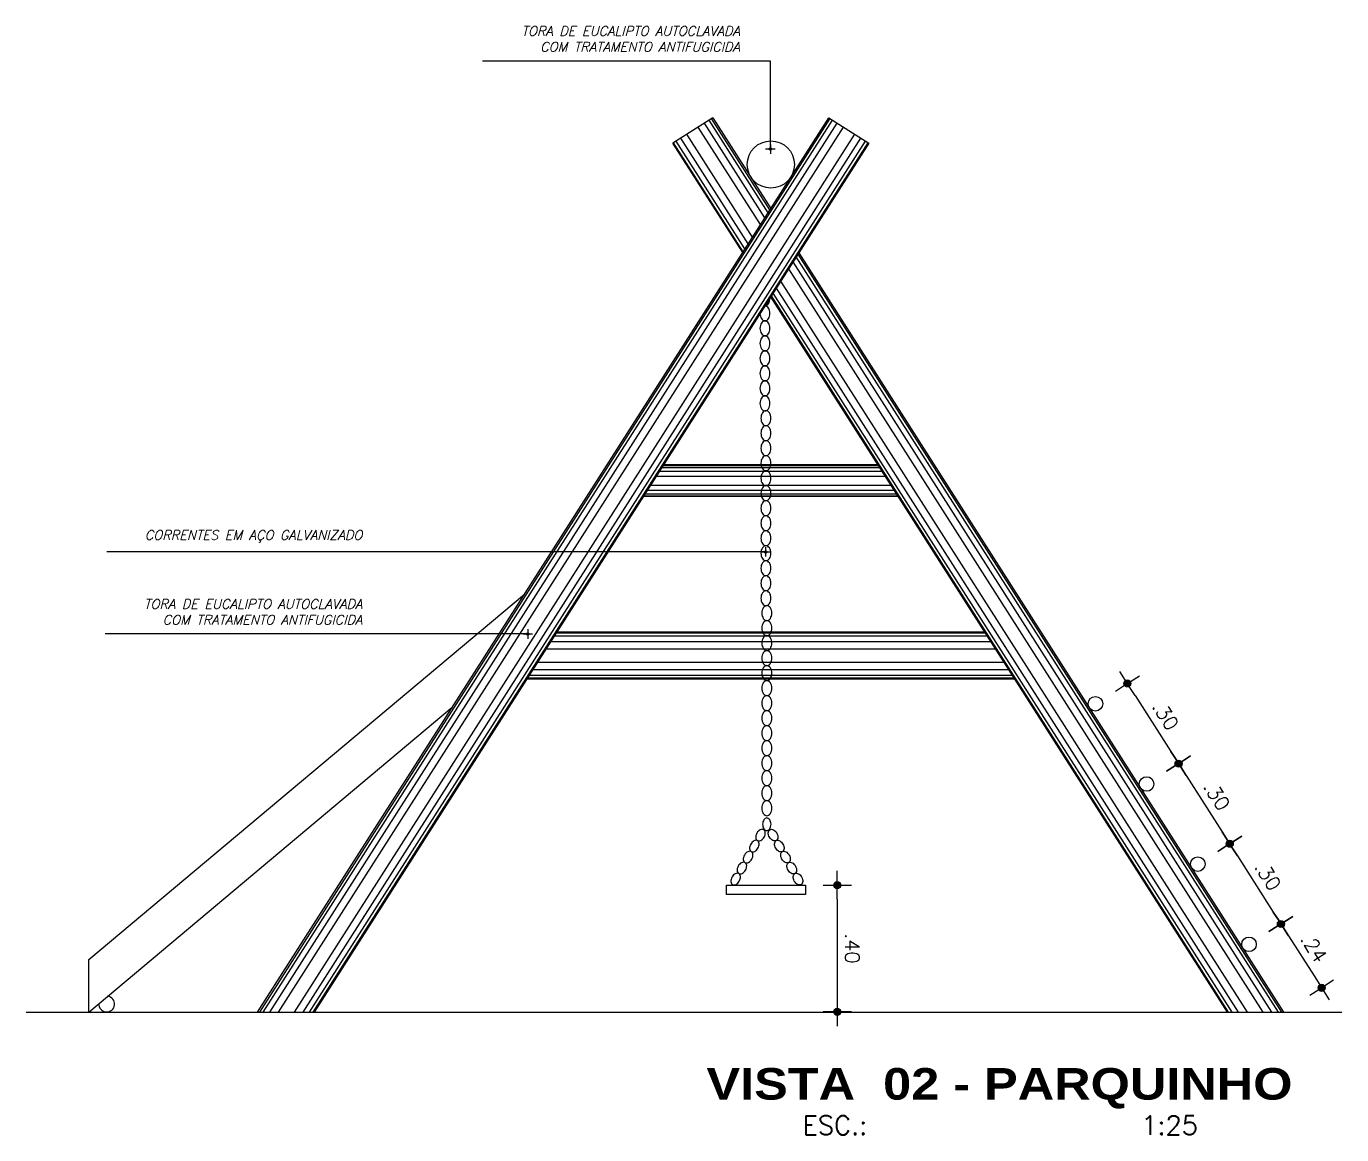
# Model space of a CAD drawing. Header units: millimetres. Extents: x 490 to 675, y -160 to -87.
# Drawn here: x 598.66 to 602.828, y -149.684 to -146.171 of the extents above; entities that cross this region are included whole.
import ezdxf
from ezdxf.enums import TextEntityAlignment as Align

# ---------------------------------------------------------------- set-up
doc = ezdxf.new("R2010")
doc.units = ezdxf.units.MM
doc.header["$LTSCALE"] = 2.5
for name, color, linetype in [('ARQ_COTAS', 1, 'Continuous'), ('ARQ_ESTRUTURA', 6, 'Continuous'), ('ARQ_HAT', 8, 'Continuous'), ('ARQ_VISTA00', 8, 'Continuous'), ('ARQ_VISTA01', 7, 'Continuous'), ('ARQ_VISTA02', 2, 'Continuous'), ('COTAS', 1, 'Continuous'), ('TITULO', 2, 'Continuous'), ('UR_VISTA2', 2, 'Continuous')]:
    doc.layers.add(name, color=color, linetype=linetype)
doc.styles.add('COTA200', font='ROMANS.SHX')
doc.styles.add('COTA25', font='romans.shx')
doc.styles.add('ROMANS', font='romans', dxfattribs={"oblique": 15})
doc.styles.add('TIT200', font='')
doc.styles.get('TIT200').set_extended_font_data('Arial Black')
doc.dimstyles.new('CHAMADA 20 AGORA', dxfattribs={"dimtxt": 0.03, "dimasz": 0.015, "dimexe": 0.18, "dimexo": 0.06, "dimgap": 0.03, "dimtad": 1, "dimrnd": 0.01, "dimzin": 4, "dimdsep": 46, "dimtxsty": 'ROMANS', "dimblk": 'DOT', "dimcen": 0.09, "dimse1": 1, "dimse2": 1, "dimclrd": 7, "dimclre": 8, "dimclrt": 2, "dimadec": 0, "dimazin": 0, "dimtfac": 1.666667, "dimtix": 1, "dimtmove": 0, "dimatfit": 3, "dimldrblk": 'DOT', "dimfxl": 1, "dimtvp": 1.333333, "dimtolj": 1, "dimtzin": 0, "dimarcsym": 0})
doc.dimstyles.new('COTA25$0', dxfattribs={"dimtxt": 0.045, "dimasz": 0.045, "dimexe": 0.05, "dimexo": 0.95, "dimgap": 0.025, "dimtad": 1, "dimzin": 4, "dimdsep": 46, "dimtxsty": 'COTA25', "dimblk": 'bola', "dimcen": -0.1, "dimdle": 0.05, "dimse1": 1, "dimse2": 1, "dimclrd": 256, "dimclre": 3, "dimclrt": 2, "dimadec": 0, "dimazin": 0, "dimtfac": 1, "dimtix": 1, "dimtmove": 2, "dimatfit": 3, "dimldrblk": 'USERTICK', "dimfxl": 1, "dimtvp": 2.5, "dimtolj": 1, "dimtzin": 4, "dimarcsym": 0})

# ---------------------------------------------------------------- blocks, each defined once
blk = doc.blocks.new('bola')
blk.add_hatch(color=0).paths.add_polyline_path([(-0.25, 0, 1), (0.25, 0, 1)])
at = {"color": 0}
for p, q in [((0, 1), (0, 0.25)), ((-1, 0), (-0.25, 0)), ((0.25, 0), (1, 0)), ((0, -0.25), (0, -1))]:
    blk.add_line(p, q, dxfattribs=at)
blk.add_circle((0, 0), 0.25, dxfattribs=at)
blk = doc.blocks.new('*D492')
at = {"layer": 'COTAS', "lineweight": -2}
blk.add_line((602.1733, -148.2918), (602.2871, -148.4702), dxfattribs=at)
at = {"layer": 'DEFPOINTS', "color": 0}
for p in [(602.0478, -148.3185), (602.3113, -148.5081), (602.21, -148.5728)]:
    blk.add_point(p, dxfattribs=at)
at = {"layer": 'COTAS', "lineweight": -2, "xscale": 0.045, "yscale": 0.045, "zscale": 0.045}
for p, rotation in [((602.1491, -148.2538), 122.5362553523984), ((602.3113, -148.5081), 302.5362553523984)]:
    blk.add_blockref('bola', p, dxfattribs=dict(at, rotation=rotation))
at = {"layer": 'COTAS', "color": 2, "insert": (602.2702, -148.3554), "char_height": 0.045, "attachment_point": 5, "rotation": 302.5363, "style": 'COTA25'}
blk.add_mtext('\\A1;.30', dxfattribs=at)
blk = doc.blocks.new('USERTICK')
at = {"color": 0}
for p, q in [((0, 1), (0, -1)), ((-1, 0), (1, 0))]:
    blk.add_line(p, q, dxfattribs=at)
blk.add_circle((0, 0), 0.25, dxfattribs=at)
blk = doc.blocks.new('*D493')
at = {"layer": 'COTAS', "lineweight": -2}
blk.add_line((602.3355, -148.5461), (602.4492, -148.7242), dxfattribs=at)
at = {"layer": 'DEFPOINTS', "color": 0}
for p in [(602.21, -148.5728), (602.4734, -148.7621), (602.3723, -148.8266)]:
    blk.add_point(p, dxfattribs=at)
at = {"layer": 'COTAS', "lineweight": -2, "xscale": 0.045, "yscale": 0.045, "zscale": 0.045}
for p, rotation in [((602.3113, -148.5081), 122.5362553523875), ((602.4734, -148.7621), 302.5362553523875)]:
    blk.add_blockref('bola', p, dxfattribs=dict(at, rotation=rotation))
at = {"layer": 'COTAS', "color": 2, "insert": (602.4324, -148.6096), "char_height": 0.045, "attachment_point": 5, "rotation": 302.5363, "style": 'COTA25'}
blk.add_mtext('\\A1;.30', dxfattribs=at)
blk = doc.blocks.new('*D494')
at = {"layer": 'COTAS', "lineweight": -2}
blk.add_line((602.4976, -148.8001), (602.6114, -148.9785), dxfattribs=at)
at = {"layer": 'DEFPOINTS', "color": 0}
for p in [(602.3723, -148.8266), (602.6356, -149.0164), (602.5343, -149.081)]:
    blk.add_point(p, dxfattribs=at)
at = {"layer": 'COTAS', "lineweight": -2, "xscale": 0.045, "yscale": 0.045, "zscale": 0.045}
for p, rotation in [((602.4734, -148.7621), 122.5362553523875), ((602.6356, -149.0164), 302.5362553523875)]:
    blk.add_blockref('bola', p, dxfattribs=dict(at, rotation=rotation))
at = {"layer": 'COTAS', "color": 2, "insert": (602.5945, -148.8637), "char_height": 0.045, "attachment_point": 5, "rotation": 302.5363, "style": 'COTA25'}
blk.add_mtext('\\A1;.30', dxfattribs=at)
blk = doc.blocks.new('*D495')
at = {"layer": 'COTAS', "lineweight": -2}
blk.add_line((602.6598, -149.0544), (602.7405, -149.1809), dxfattribs=at)
at = {"layer": 'DEFPOINTS', "color": 0}
for p in [(602.5343, -149.081), (602.7647, -149.2189), (602.6442, -149.2958)]:
    blk.add_point(p, dxfattribs=at)
at = {"layer": 'COTAS', "lineweight": -2, "xscale": 0.045, "yscale": 0.045, "zscale": 0.045}
for p, rotation in [((602.6356, -149.0164), 122.5362553523875), ((602.7647, -149.2189), 302.5362553523875)]:
    blk.add_blockref('bola', p, dxfattribs=dict(at, rotation=rotation))
at = {"layer": 'COTAS', "color": 2, "insert": (602.7402, -149.0921), "char_height": 0.045, "attachment_point": 5, "rotation": 302.5363, "style": 'COTA25'}
blk.add_mtext('\\A1;.24', dxfattribs=at)
blk = doc.blocks.new('*D501')
at = {"layer": 'COTAS', "lineweight": -2}
blk.add_line((601.2299, -148.9381), (601.2299, -149.25), dxfattribs=at)
at = {"layer": 'DEFPOINTS', "color": 0}
for p in [(601.0042, -148.8931), (601.0042, -149.295), (601.2299, -149.295)]:
    blk.add_point(p, dxfattribs=at)
at = {"layer": 'COTAS', "lineweight": -2, "xscale": 0.045, "yscale": 0.045, "zscale": 0.045}
for p, rotation in [((601.2299, -148.8931), 90.00011081530454), ((601.2299, -149.295), 270.0001108153045)]:
    blk.add_blockref('bola', p, dxfattribs=dict(at, rotation=rotation))
at = {"layer": 'COTAS', "color": 2, "insert": (601.2774, -149.094), "char_height": 0.045, "attachment_point": 5, "rotation": 270.0001, "style": 'COTA25'}
blk.add_mtext('\\A1;.40', dxfattribs=at)
blk = doc.blocks.new('DOT')
for p, q in [((-1, 0), (1, 0)), ((0, 1), (0, -1))]:
    blk.add_line(p, q)
blk.add_circle((0, 0), 0.25)

msp = doc.modelspace()

# ---------------------------------------------------------------- linework, layer by layer
at = {"layer": 'ARQ_ESTRUTURA'}
msp.add_line((598.6604, -149.2957), (602.8281, -149.2957), dxfattribs=at)
at = {"layer": 'ARQ_HAT'}
for p, q in [((599.3999, -149.2957), (601.2071, -146.4632)), ((599.411, -149.2957), (601.215, -146.4682)), ((599.4316, -149.2957), (601.2297, -146.4775)), ((599.4594, -149.2957), (601.2494, -146.4901)), ((600.9867, -146.7995), (600.7894, -146.4901)), ((601.0006, -146.7777), (600.8091, -146.4775)), ((601.0109, -146.7616), (600.8237, -146.4682)), ((601.0165, -146.7528), (600.8317, -146.4632)), ((599.5096, -149.2957), (601.2851, -146.5129)), ((599.5374, -149.2957), (601.3048, -146.5255)), ((599.5579, -149.2957), (601.3194, -146.5348)), ((600.9374, -146.8767), (600.7193, -146.5348)), ((600.9477, -146.8605), (600.7339, -146.5255)), ((600.9616, -146.8388), (600.7537, -146.5129)), ((599.5691, -149.2957), (601.3274, -146.5399)), ((600.9318, -146.8854), (600.7114, -146.5399)), ((602.6277, -149.2957), (601.1001, -146.9014)), ((602.6389, -149.2957), (601.1057, -146.8927)), ((602.5794, -149.2957), (601.0759, -146.9393)), ((602.6071, -149.2957), (601.0898, -146.9175)), ((602.5292, -149.2957), (601.0508, -146.9786)), ((602.4697, -149.2957), (601.0211, -147.0253)), ((602.4808, -149.2957), (601.0267, -147.0165)), ((602.5014, -149.2957), (601.037, -147.0004)), ((600.674, -147.5693), (601.3647, -147.5693)), ((600.678, -147.563), (601.3607, -147.563)), ((600.6565, -147.5967), (601.3822, -147.5967)), ((600.6666, -147.581), (601.3722, -147.581)), ((600.6169, -147.6588), (601.4218, -147.6588)), ((600.6209, -147.6525), (601.4178, -147.6525)), ((600.6284, -147.6408), (601.4104, -147.6408)), ((600.6384, -147.6251), (601.4003, -147.6251)), ((600.3222, -148.1208), (601.7165, -148.1208)), ((600.3332, -148.1034), (601.7054, -148.1034)), ((600.3392, -148.094), (601.6994, -148.094)), ((600.3072, -148.1442), (601.7315, -148.1442)), ((600.2802, -148.1865), (601.7584, -148.1865)), ((600.2482, -148.2366), (601.7904, -148.2366)), ((600.2542, -148.2272), (601.7844, -148.2273)), ((600.2653, -148.2099), (601.7734, -148.2099))]:
    msp.add_line(p, q, dxfattribs=at)
at = {"layer": 'ARQ_VISTA00'}
for points in [[(601.0009, -147.0569, 0.136895), (601.0064, -147.0553, 0.107133), (601.0119, -147.05, 0.079572), (601.0152, -147.0426, 0.067159), (601.0165, -147.0332, 0.004971), (601.0165, -147.0325, 0.004971)], [(600.985, -147.0819, 0.059047), (600.9862, -147.0902, 0.079572), (600.9896, -147.0975, 0.107133), (600.9951, -147.1029, 0.140422), (601.0007, -147.1045, 0.140422), (601.0064, -147.1029, 0.107133), (601.0119, -147.0975, 0.079572), (601.0152, -147.0902, 0.067159), (601.0165, -147.0807, 0.067159), (601.0152, -147.0713, 0.079572), (601.0119, -147.0639, 0.107133), (601.0064, -147.0586, 0.136926), (601.0009, -147.0569)], [(601.0007, -147.0569, 0.000329), (601.0007, -147.0569)]]:
    msp.add_lwpolyline(points, format="xyb", dxfattribs=at)
for points in [[(601.0007, -147.1521, 0.140422), (601.0064, -147.1504, 0.107133), (601.0119, -147.1451, 0.079572), (601.0152, -147.1377, 0.067159), (601.0165, -147.1283, 0.067159), (601.0152, -147.1188, 0.079572), (601.0119, -147.1115, 0.107133), (601.0064, -147.1061, 0.140422), (601.0007, -147.1045, 0.140422), (600.9951, -147.1061, 0.107133), (600.9896, -147.1115, 0.079572), (600.9862, -147.1188, 0.067159), (600.985, -147.1283, 0.067159), (600.9862, -147.1377, 0.079572), (600.9896, -147.1451, 0.107133), (600.9951, -147.1504, 0.140422)], [(601.0007, -147.1996, 0.140422), (601.0064, -147.198, 0.107133), (601.0119, -147.1927, 0.079572), (601.0152, -147.1853, 0.067159), (601.0165, -147.1758, 0.067159), (601.0152, -147.1664, 0.079572), (601.0119, -147.159, 0.107133), (601.0064, -147.1537, 0.140422), (601.0007, -147.1521, 0.140422), (600.9951, -147.1537, 0.107133), (600.9896, -147.159, 0.079572), (600.9862, -147.1664, 0.067159), (600.985, -147.1758, 0.067159), (600.9862, -147.1853, 0.079572), (600.9896, -147.1927, 0.107133), (600.9951, -147.198, 0.140422)], [(601.0007, -147.2472, 0.140422), (601.0064, -147.2456, 0.107133), (601.0119, -147.2402, 0.079572), (601.0152, -147.2329, 0.067159), (601.0165, -147.2234, 0.067159), (601.0152, -147.2139, 0.079572), (601.0119, -147.2066, 0.107133), (601.0064, -147.2012, 0.140422), (601.0007, -147.1996, 0.140422), (600.9951, -147.2012, 0.107133), (600.9896, -147.2066, 0.079572), (600.9862, -147.2139, 0.067159), (600.985, -147.2234, 0.067159), (600.9862, -147.2329, 0.079572), (600.9896, -147.2402, 0.107133), (600.9951, -147.2456, 0.140422)], [(601.0007, -147.2947, 0.140422), (601.0064, -147.2931, 0.107133), (601.0119, -147.2878, 0.079572), (601.0152, -147.2804, 0.067159), (601.0165, -147.271, 0.067159), (601.0152, -147.2615, 0.079572), (601.0119, -147.2541, 0.107133), (601.0064, -147.2488, 0.140422), (601.0007, -147.2472, 0.140422), (600.9951, -147.2488, 0.107133), (600.9896, -147.2541, 0.079572), (600.9862, -147.2615, 0.067159), (600.985, -147.271, 0.067159), (600.9862, -147.2804, 0.079572), (600.9896, -147.2878, 0.107133), (600.9951, -147.2931, 0.140422)], [(601.0007, -147.3423, 0.140422), (601.0064, -147.3407, 0.107133), (601.0119, -147.3353, 0.079572), (601.0152, -147.328, 0.067159), (601.0165, -147.3185, 0.067159), (601.0152, -147.309, 0.079572), (601.0119, -147.3017, 0.107133), (601.0064, -147.2964, 0.140422), (601.0007, -147.2947, 0.140422), (600.9951, -147.2964, 0.107133), (600.9896, -147.3017, 0.079572), (600.9862, -147.309, 0.067159), (600.985, -147.3185, 0.067159), (600.9862, -147.328, 0.079572), (600.9896, -147.3353, 0.107133), (600.9951, -147.3407, 0.140422)], [(601.0007, -147.3898, 0.140422), (601.0064, -147.3882, 0.107133), (601.0119, -147.3829, 0.079572), (601.0152, -147.3755, 0.067159), (601.0165, -147.3661, 0.067159), (601.0152, -147.3566, 0.079572), (601.0119, -147.3493, 0.107133), (601.0064, -147.3439, 0.140422), (601.0007, -147.3423, 0.140422), (600.9951, -147.3439, 0.107133), (600.9896, -147.3493, 0.079572), (600.9862, -147.3566, 0.067159), (600.985, -147.3661, 0.067159), (600.9862, -147.3755, 0.079572), (600.9896, -147.3829, 0.107133), (600.9951, -147.3882, 0.140422)], [(601.0037, -147.437, 0.140422), (601.0094, -147.4354, 0.107133), (601.0148, -147.43, 0.079572), (601.0182, -147.4227, 0.067159), (601.0195, -147.4132, 0.067159), (601.0182, -147.4037, 0.079572), (601.0148, -147.3964, 0.107133), (601.0094, -147.3911, 0.140422), (601.0037, -147.3894, 0.140422), (600.998, -147.3911, 0.107133), (600.9925, -147.3964, 0.079572), (600.9892, -147.4037, 0.067159), (600.9879, -147.4132, 0.067159), (600.9892, -147.4227, 0.079572), (600.9925, -147.43, 0.107133), (600.998, -147.4354, 0.140422)], [(601.0037, -147.4846, 0.140422), (601.0094, -147.4829, 0.107133), (601.0148, -147.4776, 0.079572), (601.0182, -147.4702, 0.067159), (601.0195, -147.4608, 0.067159), (601.0182, -147.4513, 0.079572), (601.0148, -147.444, 0.107133), (601.0094, -147.4386, 0.140422), (601.0037, -147.437, 0.140422), (600.998, -147.4386, 0.107133), (600.9925, -147.444, 0.079572), (600.9892, -147.4513, 0.067159), (600.9879, -147.4608, 0.067159), (600.9892, -147.4702, 0.079572), (600.9925, -147.4776, 0.107133), (600.998, -147.4829, 0.140422)], [(601.0037, -147.5321, 0.140422), (601.0094, -147.5305, 0.107133), (601.0148, -147.5251, 0.079572), (601.0182, -147.5178, 0.067159), (601.0195, -147.5083, 0.067159), (601.0182, -147.4989, 0.079572), (601.0148, -147.4915, 0.107133), (601.0094, -147.4862, 0.140422), (601.0037, -147.4846, 0.140422), (600.998, -147.4862, 0.107133), (600.9925, -147.4915, 0.079572), (600.9892, -147.4989, 0.067159), (600.9879, -147.5083, 0.067159), (600.9892, -147.5178, 0.079572), (600.9925, -147.5251, 0.107133), (600.998, -147.5305, 0.140422)], [(601.0037, -147.5797, 0.140422), (601.0094, -147.578, 0.107133), (601.0148, -147.5727, 0.079572), (601.0182, -147.5654, 0.067159), (601.0195, -147.5559, 0.067159), (601.0182, -147.5464, 0.079572), (601.0148, -147.5391, 0.107133), (601.0094, -147.5337, 0.140422), (601.0037, -147.5321, 0.140422), (600.998, -147.5337, 0.107133), (600.9925, -147.5391, 0.079572), (600.9892, -147.5464, 0.067159), (600.9879, -147.5559, 0.067159), (600.9892, -147.5654, 0.079572), (600.9925, -147.5727, 0.107133), (600.998, -147.578, 0.140422)], [(601.0037, -147.6272, 0.140422), (601.0094, -147.6256, 0.107133), (601.0148, -147.6203, 0.079572), (601.0182, -147.6129, 0.067159), (601.0195, -147.6034, 0.067159), (601.0182, -147.594, 0.079572), (601.0148, -147.5866, 0.107133), (601.0094, -147.5813, 0.140422), (601.0037, -147.5797, 0.140422), (600.998, -147.5813, 0.107133), (600.9925, -147.5866, 0.079572), (600.9892, -147.594, 0.067159), (600.9879, -147.6034, 0.067159), (600.9892, -147.6129, 0.079572), (600.9925, -147.6203, 0.107133), (600.998, -147.6256, 0.140422)], [(601.0037, -147.6748, 0.140422), (601.0094, -147.6732, 0.107133), (601.0148, -147.6678, 0.079572), (601.0182, -147.6605, 0.067159), (601.0195, -147.651, 0.067159), (601.0182, -147.6415, 0.079572), (601.0148, -147.6342, 0.107133), (601.0094, -147.6288, 0.140422), (601.0037, -147.6272, 0.140422), (600.998, -147.6288, 0.107133), (600.9925, -147.6342, 0.079572), (600.9892, -147.6415, 0.067159), (600.9879, -147.651, 0.067159), (600.9892, -147.6605, 0.079572), (600.9925, -147.6678, 0.107133), (600.998, -147.6732, 0.140422)], [(601.0037, -147.7223, 0.140422), (601.0094, -147.7207, 0.107133), (601.0148, -147.7154, 0.079572), (601.0182, -147.708, 0.067159), (601.0195, -147.6986, 0.067159), (601.0182, -147.6891, 0.079572), (601.0148, -147.6817, 0.107133), (601.0094, -147.6764, 0.140422), (601.0037, -147.6748, 0.140422), (600.998, -147.6764, 0.107133), (600.9925, -147.6817, 0.079572), (600.9892, -147.6891, 0.067159), (600.9879, -147.6986, 0.067159), (600.9892, -147.708, 0.079572), (600.9925, -147.7154, 0.107133), (600.998, -147.7207, 0.140422)], [(601.0037, -147.7699, 0.140422), (601.0094, -147.7683, 0.107133), (601.0148, -147.7629, 0.079572), (601.0182, -147.7556, 0.067159), (601.0195, -147.7461, 0.067159), (601.0182, -147.7367, 0.079572), (601.0148, -147.7293, 0.107133), (601.0094, -147.724, 0.140422), (601.0037, -147.7223, 0.140422), (600.998, -147.724, 0.107133), (600.9925, -147.7293, 0.079572), (600.9892, -147.7367, 0.067159), (600.9879, -147.7461, 0.067159), (600.9892, -147.7556, 0.079572), (600.9925, -147.7629, 0.107133), (600.998, -147.7683, 0.140422)], [(601.0037, -147.8175, 0.140422), (601.0094, -147.8158, 0.107133), (601.0148, -147.8105, 0.079572), (601.0182, -147.8031, 0.067159), (601.0195, -147.7937, 0.067159), (601.0182, -147.7842, 0.079572), (601.0148, -147.7769, 0.107133), (601.0094, -147.7715, 0.140422), (601.0037, -147.7699, 0.140422), (600.998, -147.7715, 0.107133), (600.9925, -147.7769, 0.079572), (600.9892, -147.7842, 0.067159), (600.9879, -147.7937, 0.067159), (600.9892, -147.8031, 0.079572), (600.9925, -147.8105, 0.107133), (600.998, -147.8158, 0.140422)], [(601.0037, -147.865, 0.140422), (601.0094, -147.8634, 0.107133), (601.0148, -147.858, 0.079572), (601.0182, -147.8507, 0.067159), (601.0195, -147.8412, 0.067159), (601.0182, -147.8318, 0.079572), (601.0148, -147.8244, 0.107133), (601.0094, -147.8191, 0.140422), (601.0037, -147.8175, 0.140422), (600.998, -147.8191, 0.107133), (600.9925, -147.8244, 0.079572), (600.9892, -147.8318, 0.067159), (600.9879, -147.8412, 0.067159), (600.9892, -147.8507, 0.079572), (600.9925, -147.858, 0.107133), (600.998, -147.8634, 0.140422)], [(601.0037, -147.9126, 0.140422), (601.0094, -147.9109, 0.107133), (601.0148, -147.9056, 0.079572), (601.0182, -147.8983, 0.067159), (601.0195, -147.8888, 0.067159), (601.0182, -147.8793, 0.079572), (601.0148, -147.872, 0.107133), (601.0094, -147.8666, 0.140422), (601.0037, -147.865, 0.140422), (600.998, -147.8666, 0.107133), (600.9925, -147.872, 0.079572), (600.9892, -147.8793, 0.067159), (600.9879, -147.8888, 0.067159), (600.9892, -147.8983, 0.079572), (600.9925, -147.9056, 0.107133), (600.998, -147.9109, 0.140422)], [(601.0037, -147.9601, 0.140422), (601.0094, -147.9585, 0.107133), (601.0148, -147.9532, 0.079572), (601.0182, -147.9458, 0.067159), (601.0195, -147.9364, 0.067159), (601.0182, -147.9269, 0.079572), (601.0148, -147.9195, 0.107133), (601.0094, -147.9142, 0.140422), (601.0037, -147.9126, 0.140422), (600.998, -147.9142, 0.107133), (600.9925, -147.9195, 0.079572), (600.9892, -147.9269, 0.067159), (600.9879, -147.9364, 0.067159), (600.9892, -147.9458, 0.079572), (600.9925, -147.9532, 0.107133), (600.998, -147.9585, 0.140422)], [(601.0037, -148.0077, 0.140422), (601.0094, -148.0061, 0.107133), (601.0148, -148.0007, 0.079572), (601.0182, -147.9934, 0.067159), (601.0195, -147.9839, 0.067159), (601.0182, -147.9744, 0.079572), (601.0148, -147.9671, 0.107133), (601.0094, -147.9618, 0.140422), (601.0037, -147.9601, 0.140422), (600.998, -147.9618, 0.107133), (600.9925, -147.9671, 0.079572), (600.9892, -147.9744, 0.067159), (600.9879, -147.9839, 0.067159), (600.9892, -147.9934, 0.079572), (600.9925, -148.0007, 0.107133), (600.998, -148.0061, 0.140422)], [(601.0066, -148.0548, 0.140422), (601.0123, -148.0532, 0.107133), (601.0178, -148.0479, 0.079572), (601.0211, -148.0405, 0.067159), (601.0224, -148.0311, 0.067159), (601.0211, -148.0216, 0.079572), (601.0178, -148.0142, 0.107133), (601.0123, -148.0089, 0.140422), (601.0066, -148.0073, 0.140422), (601.001, -148.0089, 0.107133), (600.9955, -148.0142, 0.079572), (600.9921, -148.0216, 0.067159), (600.9909, -148.0311, 0.067159), (600.9921, -148.0405, 0.079572), (600.9955, -148.0479, 0.107133), (601.001, -148.0532, 0.140422)], [(601.0066, -148.1024, 0.140422), (601.0123, -148.1008, 0.107133), (601.0178, -148.0954, 0.079572), (601.0211, -148.0881, 0.067159), (601.0224, -148.0786, 0.067159), (601.0211, -148.0691, 0.079572), (601.0178, -148.0618, 0.107133), (601.0123, -148.0565, 0.140422), (601.0066, -148.0548, 0.140422), (601.001, -148.0565, 0.107133), (600.9955, -148.0618, 0.079572), (600.9921, -148.0691, 0.067159), (600.9909, -148.0786, 0.067159), (600.9921, -148.0881, 0.079572), (600.9955, -148.0954, 0.107133), (601.001, -148.1008, 0.140422)], [(601.0066, -148.1499, 0.140422), (601.0123, -148.1483, 0.107133), (601.0178, -148.143, 0.079572), (601.0211, -148.1356, 0.067159), (601.0224, -148.1262, 0.067159), (601.0211, -148.1167, 0.079572), (601.0178, -148.1094, 0.107133), (601.0123, -148.104, 0.140422), (601.0066, -148.1024, 0.140422), (601.001, -148.104, 0.107133), (600.9955, -148.1094, 0.079572), (600.9921, -148.1167, 0.067159), (600.9909, -148.1262, 0.067159), (600.9921, -148.1356, 0.079572), (600.9955, -148.143, 0.107133), (601.001, -148.1483, 0.140422)], [(601.0066, -148.1975, 0.140422), (601.0123, -148.1959, 0.107133), (601.0178, -148.1905, 0.079572), (601.0211, -148.1832, 0.067159), (601.0224, -148.1737, 0.067159), (601.0211, -148.1643, 0.079572), (601.0178, -148.1569, 0.107133), (601.0123, -148.1516, 0.140422), (601.0066, -148.1499, 0.140422), (601.001, -148.1516, 0.107133), (600.9955, -148.1569, 0.079572), (600.9921, -148.1643, 0.067159), (600.9909, -148.1737, 0.067159), (600.9921, -148.1832, 0.079572), (600.9955, -148.1905, 0.107133), (601.001, -148.1959, 0.140422)], [(601.0066, -148.2451, 0.140422), (601.0123, -148.2434, 0.107133), (601.0178, -148.2381, 0.079572), (601.0211, -148.2307, 0.067159), (601.0224, -148.2213, 0.067159), (601.0211, -148.2118, 0.079572), (601.0178, -148.2045, 0.107133), (601.0123, -148.1991, 0.140422), (601.0066, -148.1975, 0.140422), (601.001, -148.1991, 0.107133), (600.9955, -148.2045, 0.079572), (600.9921, -148.2118, 0.067159), (600.9909, -148.2213, 0.067159), (600.9921, -148.2307, 0.079572), (600.9955, -148.2381, 0.107133), (601.001, -148.2434, 0.140422)], [(601.0066, -148.2926, 0.140422), (601.0123, -148.291, 0.107133), (601.0178, -148.2857, 0.079572), (601.0211, -148.2783, 0.067159), (601.0224, -148.2688, 0.067159), (601.0211, -148.2594, 0.079572), (601.0178, -148.252, 0.107133), (601.0123, -148.2467, 0.140422), (601.0066, -148.2451, 0.140422), (601.001, -148.2467, 0.107133), (600.9955, -148.252, 0.079572), (600.9921, -148.2594, 0.067159), (600.9909, -148.2688, 0.067159), (600.9921, -148.2783, 0.079572), (600.9955, -148.2857, 0.107133), (601.001, -148.291, 0.140422)], [(601.0066, -148.3402, 0.140422), (601.0123, -148.3386, 0.107133), (601.0178, -148.3332, 0.079572), (601.0211, -148.3259, 0.067159), (601.0224, -148.3164, 0.067159), (601.0211, -148.3069, 0.079572), (601.0178, -148.2996, 0.107133), (601.0123, -148.2942, 0.140422), (601.0066, -148.2926, 0.140422), (601.001, -148.2942, 0.107133), (600.9955, -148.2996, 0.079572), (600.9921, -148.3069, 0.067159), (600.9909, -148.3164, 0.067159), (600.9921, -148.3259, 0.079572), (600.9955, -148.3332, 0.107133), (601.001, -148.3386, 0.140422)], [(601.0066, -148.3877, 0.140422), (601.0123, -148.3861, 0.107133), (601.0178, -148.3808, 0.079572), (601.0211, -148.3734, 0.067159), (601.0224, -148.364, 0.067159), (601.0211, -148.3545, 0.079572), (601.0178, -148.3471, 0.107133), (601.0123, -148.3418, 0.140422), (601.0066, -148.3402, 0.140422), (601.001, -148.3418, 0.107133), (600.9955, -148.3471, 0.079572), (600.9921, -148.3545, 0.067159), (600.9909, -148.364, 0.067159), (600.9921, -148.3734, 0.079572), (600.9955, -148.3808, 0.107133), (601.001, -148.3861, 0.140422)], [(601.0066, -148.4353, 0.140422), (601.0123, -148.4337, 0.107133), (601.0178, -148.4283, 0.079572), (601.0211, -148.421, 0.067159), (601.0224, -148.4115, 0.067159), (601.0211, -148.4021, 0.079572), (601.0178, -148.3947, 0.107133), (601.0123, -148.3894, 0.140422), (601.0066, -148.3877, 0.140422), (601.001, -148.3894, 0.107133), (600.9955, -148.3947, 0.079572), (600.9921, -148.4021, 0.067159), (600.9909, -148.4115, 0.067159), (600.9921, -148.421, 0.079572), (600.9955, -148.4283, 0.107133), (601.001, -148.4337, 0.140422)], [(601.0066, -148.4829, 0.140422), (601.0123, -148.4812, 0.107133), (601.0178, -148.4759, 0.079572), (601.0211, -148.4685, 0.067159), (601.0224, -148.4591, 0.067159), (601.0211, -148.4496, 0.079572), (601.0178, -148.4423, 0.107133), (601.0123, -148.4369, 0.140422), (601.0066, -148.4353, 0.140422), (601.001, -148.4369, 0.107133), (600.9955, -148.4423, 0.079572), (600.9921, -148.4496, 0.067159), (600.9909, -148.4591, 0.067159), (600.9921, -148.4685, 0.079572), (600.9955, -148.4759, 0.107133), (601.001, -148.4812, 0.140422)], [(601.0066, -148.5304, 0.140422), (601.0123, -148.5288, 0.107133), (601.0178, -148.5234, 0.079572), (601.0211, -148.5161, 0.067159), (601.0224, -148.5066, 0.067159), (601.0211, -148.4972, 0.079572), (601.0178, -148.4898, 0.107133), (601.0123, -148.4845, 0.140422), (601.0066, -148.4829, 0.140422), (601.001, -148.4845, 0.107133), (600.9955, -148.4898, 0.079572), (600.9921, -148.4972, 0.067159), (600.9909, -148.5066, 0.067159), (600.9921, -148.5161, 0.079572), (600.9955, -148.5234, 0.107133), (601.001, -148.5288, 0.140422)], [(601.0066, -148.578, 0.140422), (601.0123, -148.5763, 0.107133), (601.0178, -148.571, 0.079572), (601.0211, -148.5637, 0.067159), (601.0224, -148.5542, 0.067159), (601.0211, -148.5447, 0.079572), (601.0178, -148.5374, 0.107133), (601.0123, -148.532, 0.140422), (601.0066, -148.5304, 0.140422), (601.001, -148.532, 0.107133), (600.9955, -148.5374, 0.079572), (600.9921, -148.5447, 0.067159), (600.9909, -148.5542, 0.067159), (600.9921, -148.5637, 0.079572), (600.9955, -148.571, 0.107133), (601.001, -148.5763, 0.140422)], [(601.0066, -148.6255, 0.140422), (601.0123, -148.6239, 0.107133), (601.0178, -148.6186, 0.079572), (601.0211, -148.6112, 0.067159), (601.0224, -148.6017, 0.067159), (601.0211, -148.5923, 0.079572), (601.0178, -148.5849, 0.107133), (601.0123, -148.5796, 0.140422), (601.0066, -148.578, 0.140422), (601.001, -148.5796, 0.107133), (600.9955, -148.5849, 0.079572), (600.9921, -148.5923, 0.067159), (600.9909, -148.6017, 0.067159), (600.9921, -148.6112, 0.079572), (600.9955, -148.6186, 0.107133), (601.001, -148.6239, 0.140422)], [(601.0066, -148.6731, 0.140422), (601.0123, -148.6715, 0.107133), (601.0178, -148.6661, 0.079572), (601.0211, -148.6588, 0.067159), (601.0224, -148.6493, 0.067159), (601.0211, -148.6398, 0.079572), (601.0178, -148.6325, 0.107133), (601.0123, -148.6271, 0.140422), (601.0066, -148.6255, 0.140422), (601.001, -148.6271, 0.107133), (600.9955, -148.6325, 0.079572), (600.9921, -148.6398, 0.067159), (600.9909, -148.6493, 0.067159), (600.9921, -148.6588, 0.079572), (600.9955, -148.6661, 0.107133), (601.001, -148.6715, 0.140422)], [(601.0066, -148.7203, 0.140422), (601.0114, -148.719, 0.107133), (601.016, -148.7145, 0.079572), (601.0188, -148.7083, 0.067159), (601.0199, -148.7003, 0.067159), (601.0188, -148.6924, 0.079572), (601.016, -148.6862, 0.107133), (601.0114, -148.6817, 0.140422), (601.0066, -148.6803, 0.140422), (601.0019, -148.6817, 0.107133), (600.9973, -148.6862, 0.079572), (600.9944, -148.6924, 0.067159), (600.9934, -148.7003, 0.067159), (600.9944, -148.7083, 0.079572), (600.9973, -148.7145, 0.107133), (601.0019, -148.719, 0.140422)], [(600.9769, -148.7522, 0.140422), (600.9817, -148.7533, 0.107133), (600.9879, -148.7517, 0.079572), (600.9934, -148.7477, 0.067159), (600.9983, -148.7413, 0.067159), (601.0012, -148.7338, 0.079572), (601.0018, -148.7271, 0.107133), (601, -148.7209, 0.140422), (600.9965, -148.7174, 0.140422), (600.9917, -148.7162, 0.107133), (600.9855, -148.7178, 0.079572), (600.98, -148.7218, 0.067159), (600.9752, -148.7282, 0.067159), (600.9722, -148.7357, 0.079572), (600.9716, -148.7425, 0.107133), (600.9734, -148.7486, 0.140422)], [(601.0364, -148.7522, -0.140422), (601.0316, -148.7533, -0.107133), (601.0254, -148.7517, -0.079572), (601.0199, -148.7477, -0.067159), (601.015, -148.7413, -0.067159), (601.012, -148.7338, -0.079572), (601.0114, -148.7271, -0.107133), (601.0133, -148.7209, -0.140422), (601.0167, -148.7174, -0.140422), (601.0215, -148.7162, -0.107133), (601.0278, -148.7178, -0.079572), (601.0333, -148.7218, -0.067159), (601.0381, -148.7282, -0.067159), (601.0411, -148.7357, -0.079572), (601.0417, -148.7425, -0.107133), (601.0399, -148.7486, -0.140422)], [(600.9375, -148.8218, 0.140422), (600.9423, -148.823, 0.107133), (600.9485, -148.8213, 0.079572), (600.954, -148.8173, 0.067159), (600.9589, -148.8109, 0.067159), (600.9619, -148.8035, 0.079572), (600.9625, -148.7967, 0.107133), (600.9607, -148.7905, 0.140422), (600.9572, -148.787, 0.140422), (600.9524, -148.7858, 0.107133), (600.9461, -148.7875, 0.079572), (600.9406, -148.7915, 0.067159), (600.9358, -148.7979, 0.067159), (600.9328, -148.8053, 0.079572), (600.9322, -148.8121, 0.107133), (600.934, -148.8183, 0.140422)], [(600.9572, -148.787, 0.140422), (600.962, -148.7882, 0.107133), (600.9682, -148.7865, 0.079572), (600.9737, -148.7825, 0.067159), (600.9786, -148.7761, 0.067159), (600.9816, -148.7687, 0.079572), (600.9821, -148.7619, 0.107133), (600.9803, -148.7557, 0.140422), (600.9769, -148.7522, 0.140422), (600.972, -148.751, 0.107133), (600.9658, -148.7527, 0.079572), (600.9603, -148.7567, 0.067159), (600.9555, -148.7631, 0.067159), (600.9525, -148.7705, 0.079572), (600.9519, -148.7773, 0.107133), (600.9537, -148.7835, 0.140422)], [(601.0561, -148.787, -0.140422), (601.0513, -148.7882, -0.107133), (601.045, -148.7865, -0.079572), (601.0396, -148.7825, -0.067159), (601.0347, -148.7761, -0.067159), (601.0317, -148.7687, -0.079572), (601.0311, -148.7619, -0.107133), (601.0329, -148.7557, -0.140422), (601.0364, -148.7522, -0.140422), (601.0412, -148.751, -0.107133), (601.0475, -148.7527, -0.079572), (601.053, -148.7567, -0.067159), (601.0578, -148.7631, -0.067159), (601.0608, -148.7705, -0.079572), (601.0614, -148.7773, -0.107133), (601.0596, -148.7835, -0.140422)], [(601.0758, -148.8218, -0.140422), (601.071, -148.823, -0.107133), (601.0647, -148.8213, -0.079572), (601.0592, -148.8173, -0.067159), (601.0544, -148.8109, -0.067159), (601.0514, -148.8035, -0.079572), (601.0508, -148.7967, -0.107133), (601.0526, -148.7905, -0.140422), (601.0561, -148.787, -0.140422), (601.0609, -148.7858, -0.107133), (601.0672, -148.7875, -0.079572), (601.0726, -148.7915, -0.067159), (601.0775, -148.7979, -0.067159), (601.0805, -148.8053, -0.079572), (601.0811, -148.8121, -0.107133), (601.0793, -148.8183, -0.140422)], [(600.9178, -148.8566, 0.140422), (600.9226, -148.8578, 0.107133), (600.9289, -148.8562, 0.079572), (600.9343, -148.8522, 0.067159), (600.9392, -148.8458, 0.067159), (600.9422, -148.8383, 0.079572), (600.9428, -148.8315, 0.107133), (600.941, -148.8254, 0.140422), (600.9375, -148.8218, 0.140422), (600.9327, -148.8207, 0.107133), (600.9264, -148.8223, 0.079572), (600.9209, -148.8263, 0.067159), (600.9161, -148.8327, 0.067159), (600.9131, -148.8402, 0.079572), (600.9125, -148.8469, 0.107133), (600.9143, -148.8531, 0.140422)], [(601.0955, -148.8566, -0.140422), (601.0907, -148.8578, -0.107133), (601.0844, -148.8562, -0.079572), (601.0789, -148.8522, -0.067159), (601.0741, -148.8458, -0.067159), (601.0711, -148.8383, -0.079572), (601.0705, -148.8315, -0.107133), (601.0723, -148.8254, -0.140422), (601.0758, -148.8218, -0.140422), (601.0806, -148.8207, -0.107133), (601.0868, -148.8223, -0.079572), (601.0923, -148.8263, -0.067159), (601.0972, -148.8327, -0.067159), (601.1002, -148.8402, -0.079572), (601.1008, -148.8469, -0.107133), (601.0989, -148.8531, -0.140422)], [(600.8981, -148.8915, 0.140422), (600.9029, -148.8926, 0.107133), (600.9092, -148.891, 0.079572), (600.9147, -148.887, 0.067159), (600.9195, -148.8806, 0.067159), (600.9225, -148.8731, 0.079572), (600.9231, -148.8664, 0.107133), (600.9213, -148.8602, 0.140422), (600.9178, -148.8566, 0.140422), (600.913, -148.8555, 0.107133), (600.9068, -148.8571, 0.079572), (600.9013, -148.8611, 0.067159), (600.8964, -148.8675, 0.067159), (600.8934, -148.875, 0.079572), (600.8928, -148.8817, 0.107133), (600.8946, -148.8879, 0.140422)], [(601.1152, -148.8915, -0.140422), (601.1103, -148.8926, -0.107133), (601.1041, -148.891, -0.079572), (601.0986, -148.887, -0.067159), (601.0938, -148.8806, -0.067159), (601.0908, -148.8731, -0.079572), (601.0902, -148.8664, -0.107133), (601.092, -148.8602, -0.140422), (601.0955, -148.8566, -0.140422), (601.1003, -148.8555, -0.107133), (601.1065, -148.8571, -0.079572), (601.112, -148.8611, -0.067159), (601.1169, -148.8675, -0.067159), (601.1198, -148.875, -0.079572), (601.1204, -148.8817, -0.107133), (601.1186, -148.8879, -0.140422)]]:
    msp.add_lwpolyline(points, format="xyb", close=True, dxfattribs=at)
at = {"layer": 'ARQ_VISTA01'}
for p, q in [((600.6797, -147.5604), (601.359, -147.5604)), ((600.6157, -147.6607), (601.4231, -147.6607)), ((600.3417, -148.0901), (601.6969, -148.0901)), ((600.2464, -148.2395), (601.7923, -148.2395))]:
    msp.add_line(p, q, dxfattribs=at)
at = {"layer": 'ARQ_VISTA02'}
for p, q in [((599.3931, -149.2958), (601.203, -146.4606)), ((600.8355, -146.4606), (601.0192, -146.7485)), ((601.203, -146.4606), (601.3298, -146.5414)), ((601.3298, -146.5414), (599.5725, -149.2958)), ((600.9302, -146.8882), (600.7089, -146.5413)), ((601.1084, -146.8884), (602.6442, -149.2958)), ((602.4661, -149.2958), (601.0194, -147.028)), ((600.6797, -147.5604), (601.359, -147.5604)), ((600.6157, -147.6607), (601.4231, -147.6607)), ((600.8273, -147.6604), (600.8273, -147.6607)), ((598.8581, -149.1292), (600.2388, -147.971)), ((598.8581, -149.2957), (600.0099, -148.3296)), ((600.8786, -148.9232), (600.8786, -148.8931)), ((600.8786, -148.8931), (601.1297, -148.8931)), ((601.1297, -148.8931), (601.1297, -148.9232)), ((601.1297, -148.9232), (600.8786, -148.9232))]:
    msp.add_line(p, q, dxfattribs=at)
for centre, radius in [((601.0194, -146.6089), 0.0747), ((602.0478, -148.3185), 0.0231), ((602.21, -148.5728), 0.0231), ((602.3723, -148.8266), 0.0231), ((602.5343, -149.081), 0.0231)]:
    msp.add_circle(centre, radius, dxfattribs=at)
msp.add_arc((598.9152, -149.2704), 0.025, 176.2221, 83.7598, dxfattribs=at)
at = {"layer": 'UR_VISTA2'}
for p, q in [((600.8355, -146.4606), (600.7089, -146.5413)), ((598.8581, -149.2957), (598.8581, -149.1292))]:
    msp.add_line(p, q, dxfattribs=at)

# ---------------------------------------------------------------- texts
at = {"layer": 'ARQ_COTAS', "color": 2, "char_height": 0.03, "attachment_point": 9, "style": 'ROMANS'}
for s, insert in [('TORA DE EUCALIPTO AUTOCLAVADA\\PCOM TRATAMENTO ANTIFUGICIDA', (600.9211, -146.2508)), ('CORRENTES EM AÇO GALVANIZADO', (599.7249, -147.8068)), ('TORA DE EUCALIPTO AUTOCLAVADA\\PCOM TRATAMENTO ANTIFUGICIDA', (599.7249, -148.067))]:
    msp.add_mtext(s, dxfattribs=dict(at, insert=insert))
at = {"layer": 'TITULO'}
for s, height, style, p in [('VISTA  02 - PARQUINHO', 0.1, 'TIT200', (601.7438, -149.5232)), ('ESC.:                   1:25', 0.06, 'COTA200', (601.7461, -149.6544))]:
    msp.add_text(s, height=height, dxfattribs=dict(at, style=style)).set_placement(p, align=Align.MIDDLE_CENTER)

# ---------------------------------------------------------------- dimensions: what is measured, and where the dimension line sits
at = {"layer": 'COTAS'}
for p1, p2, distance, picture, middle in [((602.0478, -148.3185), (602.21, -148.5728), 0.1202, '*D492', (602.2702, -148.3554)), ((601.0042, -148.8931), (601.0042, -149.295), 0.2258, '*D501', (601.2774, -149.094))]:
    dim = msp.add_aligned_dim(p1=p1, p2=p2, distance=distance, dimstyle='COTA25$0', override={"dimclrt": 2}, dxfattribs=at)
    dim.commit()
    dim.dimension.update_dxf_attribs({"geometry": picture, "text_midpoint": middle})
for base, p1, p2, picture, middle in [((602.4734, -148.7621), (602.21, -148.5728), (602.3723, -148.8266), '*D493', (602.4324, -148.6096)), ((602.6356, -149.0164), (602.3723, -148.8266), (602.5343, -149.081), '*D494', (602.5945, -148.8637)), ((602.7647, -149.2189), (602.5343, -149.081), (602.6442, -149.2958), '*D495', (602.7402, -149.0921))]:
    dim = msp.add_linear_dim(base=base, p1=p1, p2=p2, angle=122.5363, dimstyle='COTA25$0', override={"dimclrt": 2}, dxfattribs=at)
    dim.commit()
    dim.dimension.update_dxf_attribs({"geometry": picture, "text_midpoint": middle})

# ---------------------------------------------------------------- leaders
at = {"layer": 'ARQ_COTAS', "annotation_type": 0, "has_hookline": 1, "hookline_direction": 1}
for points, text_width in [([(601.0179, -146.5601), (601.0179, -146.2808), (600.9511, -146.2808)], 0.8148), ([(601.0026, -147.8368), (599.8217, -147.8368), (599.7549, -147.8368)], 0.8099), ([(600.2492, -148.097), (599.8217, -148.097), (599.7549, -148.097)], 0.8148)]:
    msp.add_leader(points, dimstyle='CHAMADA 20 AGORA', override={"dimldrblk": 'DOT'}, dxfattribs=dict(at, text_width=text_width))

doc.saveas('drawing.dxf')
